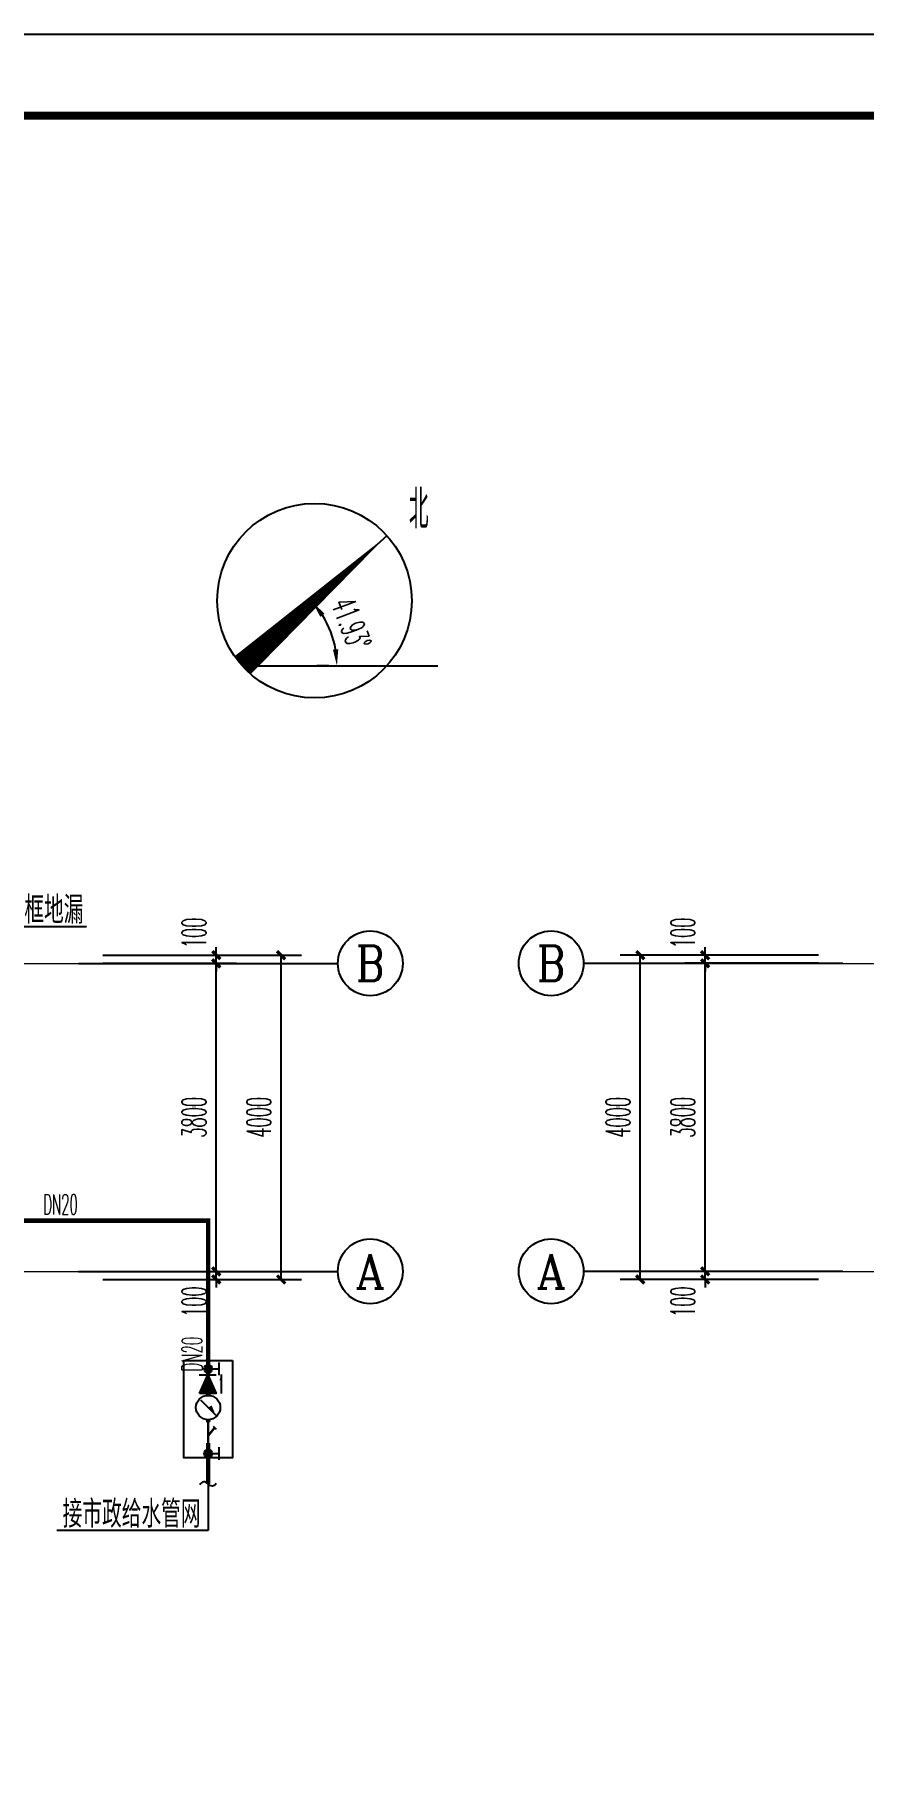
# Model space of a CAD drawing. Extents: x 806433 to 916184, y 471594 to 628865.
# Drawn here: x 862385 to 872610, y 525258 to 546587 of the extents above; entities that cross this region are included whole.
import ezdxf
from ezdxf.enums import TextEntityAlignment as Align

# ---------------------------------------------------------------- set-up
doc = ezdxf.new("R2010")
doc.units = 0
doc.header["$LTSCALE"] = 1000
doc.header["$MEASUREMENT"] = 0
doc.linetypes.add('DOTE', pattern=[2.42, 2, -0.2, 0.02, -0.2])
for name, color, linetype in [('AXIS', 3, 'Continuous'), ('AXIS_TEXT', 4, 'Continuous'), ('DIM_SYMB', 3, 'Continuous'), ('DIM_不分区给水', 3, 'Continuous'), ('EQUIP_不分区给水', 7, 'Continuous'), ('PIPE-不分区给水', 3, 'TG_J'), ('PUB_DIM', 3, 'Continuous'), ('TEXT_不分区给水', 7, 'Continuous'), ('VALVE_不分区给水', 7, 'Continuous'), ('图框', 140, 'Continuous'), ('看线', 251, 'Continuous')]:
    doc.layers.add(name, color=color, linetype=linetype)
doc.layers.add('DOTE', color=19, linetype='DOTE', lineweight=9)
doc.styles.add('_TCH_AXIS', font='COMPLEX', dxfattribs={"bigfont": 'GBCBIG'})
doc.styles.add('_TCH_DIM', font='SIMPLEX.shx', dxfattribs={"width": 0.7, "bigfont": 'GBCBIG.shx'})
doc.styles.add('_TCH_DIM_T3', font='SIMPLEX.shx', dxfattribs={"width": 0.494118, "bigfont": 'GBCBIG.shx'})
doc.styles.add('_TWT_PIPEDN', font='SIMPLEX.shx', dxfattribs={"width": 0.6, "oblique": 10, "height": 3, "bigfont": 'HZTXT.shx'})
doc.styles.add('COMPLEX', font='COMPLEX')
doc.styles.get("Standard").update_dxf_attribs({"font": 'gbenor.shx', "bigfont": 'gbcbig.shx'})
doc.styles.add('TG_LINETYPE', font='SIMPLEX', dxfattribs={"width": 0.8, "height": 3, "bigfont": 'HZTXT'})
doc.linetypes.add('TG_J', pattern='A,2,-0.3,["J",TG_LINETYPE,S=0.1,R=0,X=-0.23,Y=-0.15],0', length=2.3)
doc.dimstyles.new('_TCH_ARCH&&100', dxfattribs={"dimtxt": 297.5, "dimasz": 100, "dimexe": 250, "dimexo": 300, "dimgap": 126.25, "dimtad": 1, "dimdec": 0, "dimzin": 0, "dimdsep": 46, "dimtxsty": '_TCH_DIM_T3', "dimblk": 'ARCHTICK', "dimcen": 0.09, "dimclrt": 4, "dimazin": 2, "dimtfac": 1, "dimtdec": 0, "dimtix": 1, "dimtmove": 2, "dimatfit": 3, "dimfxl": 0, "dimtolj": 1, "dimtzin": 0, "dimarcsym": 0})
doc.dimstyles.new('_TCH_ARROW&&100', dxfattribs={"dimtxt": 297.5, "dimasz": 200, "dimexe": 250, "dimexo": 300, "dimgap": 126.25, "dimtad": 1, "dimdec": 0, "dimzin": 0, "dimdsep": 46, "dimtxsty": '_TCH_DIM_T3', "dimcen": 0.09, "dimclrt": 7, "dimazin": 2, "dimtfac": 1, "dimtdec": 0, "dimtix": 1, "dimtmove": 2, "dimatfit": 3, "dimfxl": 0, "dimtolj": 1, "dimtzin": 0, "dimarcsym": 0})

# ---------------------------------------------------------------- blocks, each defined once
blk = doc.blocks.new('*D36')
at = {"layer": 'Defpoints', "color": 0}
for p in [(865964, 539716), (866080, 539083), (864945, 538801), (866315, 538801)]:
    blk.add_point(p, dxfattribs=at)
at = {"layer": 'PUB_DIM', "color": 0, "lineweight": -2}
for p, q in [((865741, 539516), (865629, 539415)), ((866015, 538801), (865865, 538801))]:
    blk.add_line(p, q, dxfattribs=at)
blk.add_arc((864945, 538801), 1170, 9.809, 32.117, dxfattribs=at)
at = {"layer": 'PUB_DIM', "color": 0}
for points in [[(865909, 539403), (865962, 539443), (865815, 539582)], [(866131, 539003), (866065, 538997), (866115, 538801)]]:
    blk.add_solid(points, dxfattribs=at)
at = {"layer": 'PUB_DIM', "color": 7, "insert": (866294, 539318), "char_height": 297.5, "attachment_point": 5, "rotation": 290.963, "style": '_TCH_DIM_T3'}
blk.add_mtext('\\A1;41.93°', dxfattribs=at)
blk = doc.blocks.new('_ArchTick')
at = {"color": 0, "linetype": 'ByBlock', "const_width": 0.4}
blk.add_lwpolyline([(-0.5, -0.5), (0.5, 0.5)], dxfattribs=at)
blk = doc.blocks.new('*D47')
at = {"layer": 'AXIS', "color": 0, "lineweight": -2}
for p, q in [((872057, 531329), (870407, 531329)), ((870657, 531329), (870657, 531429)), ((870657, 531229), (870657, 531329)), ((872057, 531229), (870407, 531229)), ((870657, 531229), (870657, 531129))]:
    blk.add_line(p, q, dxfattribs=at)
at = {"layer": 'Defpoints', "color": 0}
for p in [(870657, 531329), (872357, 531329), (872357, 531229)]:
    blk.add_point(p, dxfattribs=at)
at = {"layer": 'AXIS', "color": 0, "lineweight": -2, "xscale": 100, "yscale": 100, "zscale": 100}
for p, rotation in [((870657, 531329), 270), ((870657, 531229), 90)]:
    blk.add_blockref('_ArchTick', p, dxfattribs=dict(at, rotation=rotation))
at = {"layer": 'AXIS', "color": 4, "insert": (870382, 530954), "char_height": 297.5, "attachment_point": 5, "rotation": 90, "style": '_TCH_DIM_T3'}
blk.add_mtext('\\A1;100', dxfattribs=at)
blk = doc.blocks.new('*D48')
at = {"layer": 'AXIS', "color": 0, "lineweight": -2}
for p, q in [((872057, 535129), (870407, 535129)), ((870657, 531329), (870657, 535129)), ((872057, 531329), (870407, 531329))]:
    blk.add_line(p, q, dxfattribs=at)
at = {"layer": 'Defpoints', "color": 0}
for p in [(870657, 535129), (872357, 535129), (872357, 531329)]:
    blk.add_point(p, dxfattribs=at)
at = {"layer": 'AXIS', "color": 0, "lineweight": -2, "xscale": 100, "yscale": 100, "zscale": 100}
for p, rotation in [((870657, 535129), 90), ((870657, 531329), 270)]:
    blk.add_blockref('_ArchTick', p, dxfattribs=dict(at, rotation=rotation))
at = {"layer": 'AXIS', "color": 4, "insert": (870382, 533229), "char_height": 297.5, "attachment_point": 5, "rotation": 90, "style": '_TCH_DIM_T3'}
blk.add_mtext('\\A1;3800', dxfattribs=at)
blk = doc.blocks.new('*D49')
at = {"layer": 'AXIS', "color": 0, "lineweight": -2}
for p, q in [((872057, 535229), (870407, 535229)), ((870657, 535229), (870657, 535329)), ((870657, 535129), (870657, 535229)), ((872057, 535129), (870407, 535129)), ((870657, 535129), (870657, 535029))]:
    blk.add_line(p, q, dxfattribs=at)
at = {"layer": 'Defpoints', "color": 0}
for p in [(870657, 535229), (872357, 535229), (872357, 535129)]:
    blk.add_point(p, dxfattribs=at)
at = {"layer": 'AXIS', "color": 0, "lineweight": -2, "xscale": 100, "yscale": 100, "zscale": 100}
for p, rotation in [((870657, 535229), 270), ((870657, 535129), 90)]:
    blk.add_blockref('_ArchTick', p, dxfattribs=dict(at, rotation=rotation))
at = {"layer": 'AXIS', "color": 4, "insert": (870382, 535504), "char_height": 297.5, "attachment_point": 5, "rotation": 90, "style": '_TCH_DIM_T3'}
blk.add_mtext('\\A1;100', dxfattribs=at)
blk = doc.blocks.new('*D50')
at = {"layer": 'AXIS', "color": 0, "lineweight": -2}
for p, q in [((872057, 535229), (869607, 535229)), ((869857, 531229), (869857, 535229)), ((872057, 531229), (869607, 531229))]:
    blk.add_line(p, q, dxfattribs=at)
at = {"layer": 'Defpoints', "color": 0}
for p in [(869857, 535229), (872357, 535229), (872357, 531229)]:
    blk.add_point(p, dxfattribs=at)
at = {"layer": 'AXIS', "color": 0, "lineweight": -2, "xscale": 100, "yscale": 100, "zscale": 100}
for p, rotation in [((869857, 535229), 90), ((869857, 531229), 270)]:
    blk.add_blockref('_ArchTick', p, dxfattribs=dict(at, rotation=rotation))
at = {"layer": 'AXIS', "color": 4, "insert": (869582, 533229), "char_height": 297.5, "attachment_point": 5, "rotation": 90, "style": '_TCH_DIM_T3'}
blk.add_mtext('\\A1;4000', dxfattribs=at)
blk = doc.blocks.new('*D55')
at = {"layer": 'AXIS', "color": 0, "lineweight": -2}
for p, q in [((863226, 531329), (864876, 531329)), ((864626, 531329), (864626, 531429)), ((864626, 531229), (864626, 531329)), ((863226, 531229), (864876, 531229)), ((864626, 531229), (864626, 531129))]:
    blk.add_line(p, q, dxfattribs=at)
at = {"layer": 'Defpoints', "color": 0}
for p in [(862926, 531329), (864626, 531329), (862926, 531229)]:
    blk.add_point(p, dxfattribs=at)
at = {"layer": 'AXIS', "color": 0, "lineweight": -2, "xscale": 100, "yscale": 100, "zscale": 100}
for p, rotation in [((864626, 531329), 270), ((864626, 531229), 90)]:
    blk.add_blockref('_ArchTick', p, dxfattribs=dict(at, rotation=rotation))
at = {"layer": 'AXIS', "color": 4, "insert": (864351, 530954), "char_height": 297.5, "attachment_point": 5, "rotation": 90, "style": '_TCH_DIM_T3'}
blk.add_mtext('\\A1;100', dxfattribs=at)
blk = doc.blocks.new('*D56')
at = {"layer": 'AXIS', "color": 0, "lineweight": -2}
for p, q in [((863226, 535129), (864876, 535129)), ((864626, 531329), (864626, 535129)), ((863226, 531329), (864876, 531329))]:
    blk.add_line(p, q, dxfattribs=at)
at = {"layer": 'Defpoints', "color": 0}
for p in [(862926, 535129), (864626, 535129), (862926, 531329)]:
    blk.add_point(p, dxfattribs=at)
at = {"layer": 'AXIS', "color": 0, "lineweight": -2, "xscale": 100, "yscale": 100, "zscale": 100}
for p, rotation in [((864626, 535129), 90), ((864626, 531329), 270)]:
    blk.add_blockref('_ArchTick', p, dxfattribs=dict(at, rotation=rotation))
at = {"layer": 'AXIS', "color": 4, "insert": (864351, 533229), "char_height": 297.5, "attachment_point": 5, "rotation": 90, "style": '_TCH_DIM_T3'}
blk.add_mtext('\\A1;3800', dxfattribs=at)
blk = doc.blocks.new('*D57')
at = {"layer": 'AXIS', "color": 0, "lineweight": -2}
for p, q in [((863226, 535229), (864876, 535229)), ((864626, 535229), (864626, 535329)), ((864626, 535129), (864626, 535229)), ((863226, 535129), (864876, 535129)), ((864626, 535129), (864626, 535029))]:
    blk.add_line(p, q, dxfattribs=at)
at = {"layer": 'Defpoints', "color": 0}
for p in [(862926, 535229), (864626, 535229), (862926, 535129)]:
    blk.add_point(p, dxfattribs=at)
at = {"layer": 'AXIS', "color": 0, "lineweight": -2, "xscale": 100, "yscale": 100, "zscale": 100}
for p, rotation in [((864626, 535229), 270), ((864626, 535129), 90)]:
    blk.add_blockref('_ArchTick', p, dxfattribs=dict(at, rotation=rotation))
at = {"layer": 'AXIS', "color": 4, "insert": (864351, 535504), "char_height": 297.5, "attachment_point": 5, "rotation": 90, "style": '_TCH_DIM_T3'}
blk.add_mtext('\\A1;100', dxfattribs=at)
blk = doc.blocks.new('*D58')
at = {"layer": 'AXIS', "color": 0, "lineweight": -2}
for p, q in [((863226, 535229), (865676, 535229)), ((865426, 531229), (865426, 535229)), ((863226, 531229), (865676, 531229))]:
    blk.add_line(p, q, dxfattribs=at)
at = {"layer": 'Defpoints', "color": 0}
for p in [(862926, 535229), (865426, 535229), (862926, 531229)]:
    blk.add_point(p, dxfattribs=at)
at = {"layer": 'AXIS', "color": 0, "lineweight": -2, "xscale": 100, "yscale": 100, "zscale": 100}
for p, rotation in [((865426, 535229), 90), ((865426, 531229), 270)]:
    blk.add_blockref('_ArchTick', p, dxfattribs=dict(at, rotation=rotation))
at = {"layer": 'AXIS', "color": 4, "insert": (865151, 533229), "char_height": 297.5, "attachment_point": 5, "rotation": 90, "style": '_TCH_DIM_T3'}
blk.add_mtext('\\A1;4000', dxfattribs=at)
blk = doc.blocks.new('_AXISO')
blk.add_circle((0, 0), 0.5)
at = {"layer": 'AXIS_TEXT', "style": 'COMPLEX', "width": 1.041667}
blk.add_attdef('A', text='', height=0.56, dxfattribs=at).set_placement((-0.25, -0.28), (0.25, -0.28), align=Align.FIT)
blk = doc.blocks.new('$VALVE$00000497')
for p, q in [((78, 138), (-78, 138)), ((0, 50), (0, 138))]:
    blk.add_line(p, q)
at = {"const_width": 49.6}
blk.add_lwpolyline([(25, 0, 1), (-25, 0, 1)], format="xyb", close=True, dxfattribs=at)
blk.add_circle((0, 0), 50)
blk = doc.blocks.new('$VALVE$00000742')
blk.add_line((-93, -93), (93, 93))
blk.add_lwpolyline([(93, 93, 0, 50, 0), (-13, 22, 50, 50, 0)], format="xyseb")
blk.add_circle((0, 0), 150)
for p in [(-150, 0), (150, 0)]:
    blk.add_point(p)
blk = doc.blocks.new('$TwtSys$00000132')
at = {"elevation": 0}
blk.add_lwpolyline([(7, -101, -0.575183), (0, 0, 0.604745), (-11, 101, 16.924828)], format="xyb", dxfattribs=at)
blk = doc.blocks.new('$VALVE$00000501')
for p, q in [((-175, 32), (-175, -32)), ((175, 32), (175, -32)), ((96, -77), (50, -123))]:
    blk.add_line(p, q)
at = {"const_width": 35}
for points in [[(-175, 0), (175, 0)], [(-52, 0), (73, -100)]]:
    blk.add_lwpolyline(points, dxfattribs=at)
for p in [(-175, -2), (175, -2)]:
    blk.add_point(p)
blk = doc.blocks.new('$VALVE$00000656')
for p, q in [((-113, 110), (-113, -100)), ((118, -164), (-119, -164))]:
    blk.add_line(p, q)
blk.add_lwpolyline([(119, 5, 203, 0, 0), (-113, 5, 0, 0, 0)], format="xyseb")
blk.add_lwpolyline([(119, 107), (-113, 5), (119, -97)], close=True)
for p in [(-113, 5), (119, 5)]:
    blk.add_point(p)
blk.add_solid([(-44, -164), (-44, -139), (-119, -164)])

msp = doc.modelspace()

# ---------------------------------------------------------------- hatches: boundary and pattern name
at = {"layer": 'PIPE-不分区给水'}
for points in [[(864525.7, 531953.8), (864525.7, 531981.3), (864553.2, 531981.3)], [(864525.7, 531953.8), (864553.2, 531953.8), (864553.2, 531981.3)]]:
    msp.add_hatch(color=256, dxfattribs=at).paths.add_polyline_path(points)

# ---------------------------------------------------------------- linework, layer by layer
at = {"layer": 'AXIS', "color": 8}
for p, q in [((862925.7, 535128.8), (866125.7, 535128.8)), ((872357, 535128.8), (869157, 535128.8)), ((862925.7, 531328.8), (866125.7, 531328.8)), ((872357, 531328.8), (869157, 531328.8))]:
    msp.add_line(p, q, dxfattribs=at)
at = {"layer": 'DIM_SYMB', "color": 8}
msp.add_lwpolyline([(864945.2, 538800.9, 300, 0, 0), (866730.8, 540404.5, 0, 0, 0)], format="xyseb", dxfattribs=at)
msp.add_circle((865838, 539602.7), 1200, dxfattribs=at)
at = {"layer": 'DIM_不分区给水'}
for p, q in [((861125.7, 535583.9), (863024, 535583.9)), ((864525.7, 528705.7), (864525.7, 528131.4)), ((864525.7, 528131.4), (862660.5, 528131.4))]:
    msp.add_line(p, q, dxfattribs=at)
at = {"layer": 'DOTE', "color": 169}
for points in [[(854525.7, 535128.8), (862925.7, 535128.8)], [(872357, 535128.8), (880757, 535128.8)], [(854525.7, 531328.8), (862925.7, 531328.8)], [(872357, 531328.8), (880757, 531328.8)]]:
    msp.add_lwpolyline(points, dxfattribs=at)
at = {"layer": 'PIPE-不分区给水', "const_width": 55}
for points in [[(860925.7, 531953.8), (864525.7, 531953.8)], [(864525.7, 530055.1), (864525.7, 531953.8)], [(864525.7, 529798.8), (864525.7, 529823.3)], [(864525.7, 529481.1), (864525.7, 529498.8)], [(864525.7, 528705.7), (864525.7, 529201.1)]]:
    msp.add_lwpolyline(points, dxfattribs=at)
at = {"layer": '图框'}
msp.add_lwpolyline([(832868.9, 504586.9), (892268.9, 504586.9), (892268.9, 546586.9), (832868.9, 546586.9)], close=True, dxfattribs=at)
at = {"layer": '图框', "const_width": 100}
msp.add_lwpolyline([(835368.9, 505586.9), (891268.9, 505586.9), (891268.9, 545586.9), (835368.9, 545586.9)], close=True, dxfattribs=at)
at = {"layer": '看线', "color": 8}
for p, q in [((866730.8, 540404.5), (864945.2, 538800.9)), ((864945.2, 538800.9), (867358.2, 538800.9))]:
    msp.add_line(p, q, dxfattribs=at)
at = {"layer": '看线'}
msp.add_lwpolyline([(864825.7, 530228.8), (864825.7, 529028.8), (864225.7, 529028.8), (864225.7, 530228.8)], close=True, dxfattribs=at)

# ---------------------------------------------------------------- block references
at = {"layer": 'AXIS', "color": 8}
ref = msp.add_blockref('_AXISO', (866525.7, 535128.8), dxfattribs=dict(at, xscale=800, yscale=800, zscale=800))
ref.add_attrib('A', 'B', dxfattribs={"layer": 'AXIS_TEXT', "color": 8, "height": 435.3, "style": '_TCH_AXIS'}).set_placement((866349.5, 534911.2), (866701.9, 534911.2), align=Align.FIT)
ref = msp.add_blockref('_AXISO', (868757, 535128.8), dxfattribs=dict(at, xscale=800, yscale=800, zscale=800))
ref.add_attrib('A', 'B', dxfattribs={"layer": 'AXIS_TEXT', "color": 8, "height": 435.3, "style": '_TCH_AXIS'}).set_placement((868580.8, 534911.2), (868933.2, 534911.2), align=Align.FIT)
ref = msp.add_blockref('_AXISO', (866525.7, 531328.8), dxfattribs=dict(at, xscale=800, yscale=800, zscale=800))
ref.add_attrib('A', 'A', dxfattribs={"layer": 'AXIS_TEXT', "color": 8, "height": 425.2, "style": '_TCH_AXIS'}).set_placement((866343.5, 531116.2), (866707.9, 531116.2), align=Align.FIT)
ref = msp.add_blockref('_AXISO', (868757, 531328.8), dxfattribs=dict(at, xscale=800, yscale=800, zscale=800))
ref.add_attrib('A', 'A', dxfattribs={"layer": 'AXIS_TEXT', "color": 8, "height": 425.2, "style": '_TCH_AXIS'}).set_placement((868574.8, 531116.2), (868939.2, 531116.2), align=Align.FIT)
at = {"layer": 'EQUIP_不分区给水', "rotation": 90}
msp.add_blockref('$TwtSys$00000132', (864525.7, 528705.7), dxfattribs=at)
at = {"layer": 'VALVE_不分区给水', "xscale": -1, "rotation": 90}
msp.add_blockref('$VALVE$00000656', (864525.7, 529939.2), dxfattribs=at)
at = {"layer": 'VALVE_不分区给水', "xscale": -1, "yscale": -1, "rotation": 90}
for name, p in [('$VALVE$00000497', (864525.7, 530127.2)), ('$VALVE$00000742', (864525.7, 529648.8)), ('$VALVE$00000497', (864525.7, 529080.5))]:
    msp.add_blockref(name, p, dxfattribs=at)
at = {"layer": 'VALVE_不分区给水', "xscale": 0.8, "yscale": 0.8, "zscale": 0.8, "rotation": 90}
msp.add_blockref('$VALVE$00000501', (864525.7, 529341.1), dxfattribs=at)

# ---------------------------------------------------------------- texts
at = {"layer": 'DIM_SYMB', "color": 7, "style": '_TCH_DIM', "width": 0.7}
msp.add_text('北', height=482.3, dxfattribs=at).set_placement((867002.3, 540488.6))
at = {"layer": 'DIM_不分区给水', "color": 7}
for s, p in [('带水封网框地漏', (861285.9, 535618.9)), ('接市政给水管网', (862730.5, 528166.4))]:
    msp.add_text(s, height=337.59, dxfattribs=at).set_placement(p)
at = {"layer": 'TEXT_不分区给水', "style": '_TWT_PIPEDN', "width": 0.48}
msp.add_text('DN20', height=250, dxfattribs=at).set_placement((862490.7, 532028.8))
msp.add_text('DN20', height=250, rotation=90, dxfattribs=at).set_placement((864450.7, 530094.8))

# ---------------------------------------------------------------- dimensions: what is measured, and where the dimension line sits
at = {"layer": 'AXIS', "color": 8}
for base, p1, p2, picture, middle in [((864625.7, 535228.8), (862925.7, 535128.8), (862925.7, 535228.8), '*D57', (864350.7, 535503.8)), ((870657, 535228.8), (872357, 535128.8), (872357, 535228.8), '*D49', (870382, 535503.8)), ((864625.7, 531328.8), (862925.7, 531228.8), (862925.7, 531328.8), '*D55', (864350.7, 530953.8)), ((870657, 531328.8), (872357, 531228.8), (872357, 531328.8), '*D47', (870382, 530953.8))]:
    dim = msp.add_linear_dim(base=base, p1=p1, p2=p2, angle=90, dimstyle='_TCH_ARCH&&100', dxfattribs=at)
    dim.commit()
    dim.dimension.update_dxf_attribs({"geometry": picture, "text_midpoint": middle, "dimtype": 129})
for p1, p2, distance, picture, middle in [((862925.7, 531228.8), (862925.7, 535228.8), -2500, '*D58', (865150.7, 533228.8)), ((862925.7, 531328.8), (862925.7, 535128.8), -1700, '*D56', (864350.7, 533228.8)), ((872357, 531228.8), (872357, 535228.8), 2500, '*D50', (869582, 533228.8)), ((872357, 531328.8), (872357, 535128.8), 1700, '*D48', (870382, 533228.8))]:
    dim = msp.add_aligned_dim(p1=p1, p2=p2, distance=distance, dimstyle='_TCH_ARCH&&100', dxfattribs=at)
    dim.commit()
    dim.dimension.update_dxf_attribs({"geometry": picture, "text_midpoint": middle})
at = {"layer": 'PUB_DIM', "color": 8}
dim = msp.add_angular_dim_3p(base=(866080.2, 539083.4), center=(864945.2, 538800.9), p1=(866314.8, 538800.9), p2=(865964.2, 539716.1), dimstyle='_TCH_ARROW&&100', dxfattribs=at)
dim.commit()
dim.dimension.update_dxf_attribs({"geometry": '*D36', "text_midpoint": (866294.2, 539317.8)})

doc.saveas('drawing.dxf')
